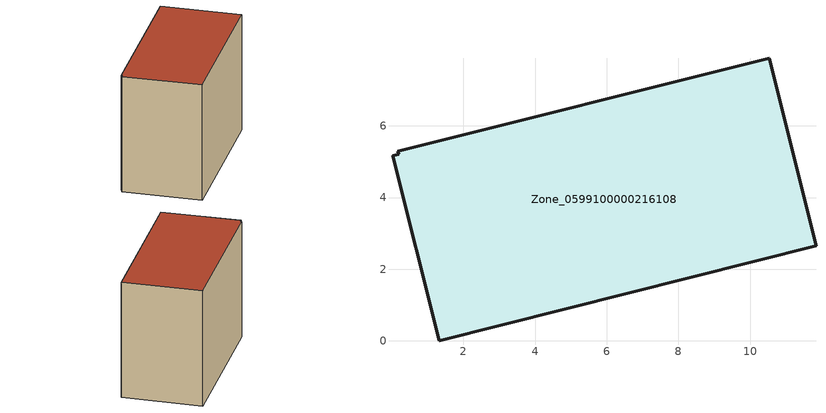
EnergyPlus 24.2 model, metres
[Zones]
Zone_0599100000216108
 floor ground (C_G): 0.02,5.16 0.2,5.21 0.17,5.29 10.53,7.89 11.84,2.66 1.32,0 z0
 wall outside (C_F): 11.84,2.66 10.53,7.89 0.17,5.29 0.2,5.21 0.02,5.16 1.32,0 11.84,2.66 z0:8.18
 roof outside (C_R): 0.2,5.21 0.02,5.16 1.32,0 11.84,2.66 10.53,7.89 0.17,5.29 z8.18
[BUILDING]
Pand.0599100000216108: North Axis=0; Terrain=City; Loads Convergence Tolerance Value=0.04; Temperature Convergence Tolerance Value=0.4; Solar Distribution=FullExterior; Maximum Number of Warmup Days=25; Minimum Number of Warmup Days=1
[Site:Location]
Rotterdam.The.Hague.AP_ZH_NLD Design_Conditions: Latitude=51.96; Longitude=4.45; Time Zone=1; Elevation=-4.5
[SITE:GROUNDTEMPERATURE:BUILDINGSURFACE]
18, 18, 18, 18, 18, 18, 18, 18, 18, 18, 18, 18
[MATERIAL] Thermal Absorptance=0.9; Solar Absorptance=0.7; Visible Absorptance=0.7
Name | Roughness | Thickness | Conductivity | Density | Specific Heat
G.TI.1975-1991 | MediumSmooth | 0.15 | 0.288461 | 540 | 1210
F.TI.1975-1991 | Rough | 0.3 | 0.230769 | 1920 | 840
R.TI.1975-1991 | MediumRough | 0.2 | 0.153846 | 1500 | 1000
[CONSTRUCTION]
C_G: G.TI.1975-1991
C_F: F.TI.1975-1991
C_R: R.TI.1975-1991
[ZONE]
Zone_0599100000216108: Type=1; Multiplier=1; Ceiling Height=Autocalculate; Volume=Autocalculate; Floor Area=autocalculate; Part of Total Floor Area=Yes
[ZONEINFILTRATION:DESIGNFLOWRATE]
Infil_Zone_0599100000216108: Zone or ZoneList or Space or SpaceList=Zone_0599100000216108; Schedule=AlwaysOn; Design Flow Rate Calculation Method=Flow/Area; Flow Rate per Floor Area=0.003; Constant Term Coefficient=1; Temperature Term Coefficient=0; Velocity Term Coefficient=0; Velocity Squared Term Coefficient=0
[HVACTEMPLATE:ZONE:IDEALLOADSAIRSYSTEM]
Zone_0599100000216108: Maximum Heating Supply Air Temperature=50; Minimum Cooling Supply Air Temperature=13; Maximum Heating Supply Air Humidity Ratio=0.0156; Minimum Cooling Supply Air Humidity Ratio=0.0077; Heating Limit=NoLimit; Cooling Limit=NoLimit; Dehumidification Control Type=ConstantSensibleHeatRatio; Cooling Sensible Heat Ratio=0.7; Dehumidification Setpoint=60; Humidification Control Type=None; Humidification Setpoint=30; Outdoor Air Method=None; Outdoor Air Flow Rate per Person=0.00944; Outdoor Air Flow Rate per Zone Floor Area=0; Outdoor Air Flow Rate per Zone=0; Demand Controlled Ventilation Type=None; Outdoor Air Economizer Type=NoEconomizer; Heat Recovery Type=None; Sensible Heat Recovery Effectiveness=0.7; Latent Heat Recovery Effectiveness=0.65
[ZONECONTROL:THERMOSTAT]
ThermostatControl_Zone_0599100000216108: Zone or ZoneList=Zone_0599100000216108; Control Type Schedule=DualSetpointControlType; Control 1=Thermostat_Zone_0599100000216108; Temperature Difference Between Cutout And Setpoint=0
[THERMOSTATSETPOINT:DUALSETPOINT]
Thermostat_Zone_0599100000216108: Heating Setpoint Temperature Schedule=HeatingSetpoint_Zone_0599100000216108; Cooling Setpoint Temperature Schedule=CoolingSetpoint_Zone_0599100000216108
[SCHEDULE:COMPACT]
HeatingSetpoint_Zone_0599100000216108: Through: 12/31, For: AllDays, Until: 24:00, 21
CoolingSetpoint_Zone_0599100000216108: Through: 12/31, For: AllDays, Until: 24:00, 24
DualSetpointControlType: Through: 12/31, For: AllDays, Until: 24:00, 4
AlwaysOn: Through: 12/31, For: AllDays, Until: 24:00, 1
